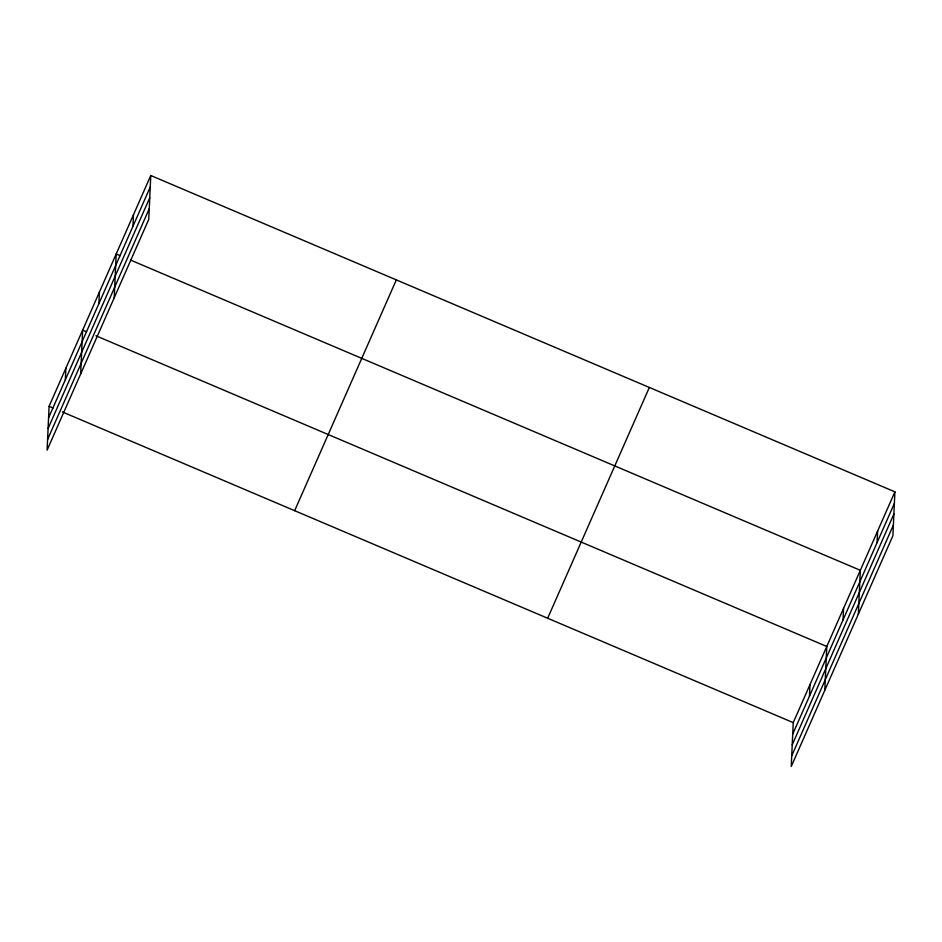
<?xml version="1.0" encoding="UTF-8"?>
<svg xmlns="http://www.w3.org/2000/svg" width="942" height="942" viewBox="0 0 942 942"><rect width="100%" height="100%" fill="white"/><g stroke="black" fill="none" stroke-linecap="round" stroke-linejoin="round"><path stroke-width="1.41" d="M150.767 175.506L49.09 406.296L47.1 450.158L148.765 219.368L150.767 175.506L894.9 491.842L892.91 535.704L791.233 766.494L793.235 722.632L894.9 491.842M65.339 379.756L65.869 368.216M80.647 373.998L82.637 330.136L86.629 331.831M98.898 303.595L99.416 292.055M114.206 297.837L116.196 253.975L120.176 255.671M132.952 226.28L133.481 214.741M809.484 696.091L810.002 684.551M824.792 690.333L826.782 646.471L95.919 335.776M843.031 619.93L843.561 608.391M858.339 614.172L860.329 570.31L130.797 260.18M877.096 542.616L877.614 531.076M48.572 417.836L150.237 187.046M48.089 428.504L149.754 197.714M47.583 439.49L149.26 208.7M294.658 510.682L396.323 279.904M547.667 618.235L649.332 387.456M792.705 734.171L894.37 503.381M792.222 744.839L893.887 514.049M791.727 755.825L893.393 525.035M49.09 406.296L53.07 407.992M62.36 411.937L793.235 722.632"/></g></svg>
